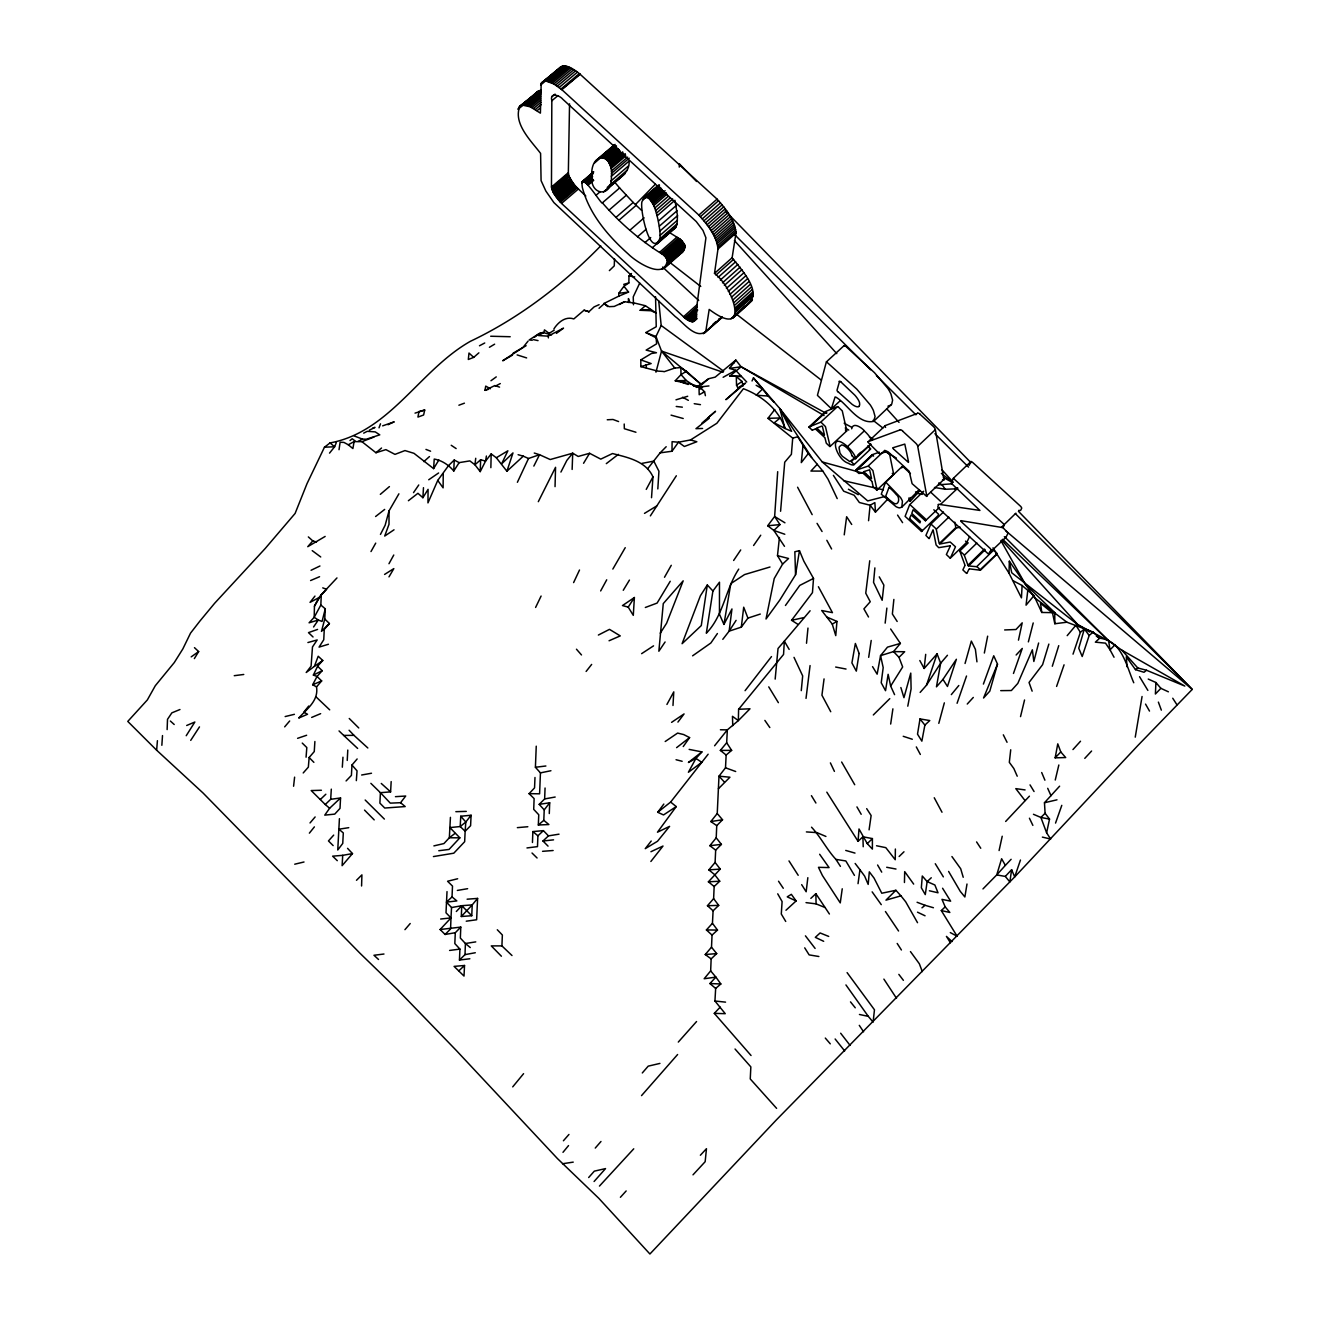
<?xml version="1.0" encoding="UTF-8"?>
<svg xmlns="http://www.w3.org/2000/svg" width="1320" height="1320" viewBox="0 0 1320 1320"><rect width="100%" height="100%" fill="white"/><g stroke="black" fill="none" stroke-linecap="round" stroke-linejoin="round"><path stroke-width="1.5" d="M398.904 493.812L389.004 510.955L389.004 524.288L384.714 536.052L394.02 529.798M663.465 371.448L657.64 371.085L640.827 366.63L640.827 359.898L651.453 353.496L656.469 352.737L646.14 350.113L656.65 343.81L655.941 336.534L645.892 332.574L656.238 326.733L655.545 296.736M872.404 838.579L872.388 849.106L867.273 843.629L859.006 828.976L858.049 841.302L862.9 836.797L872.404 838.579L867.273 843.629M551.463 187.06L551.826 100.749C549.4 91.707 559.762 95.419 562.716 99.165L696.217 221.512L702.982 230.439L705.919 237.798L695.26 317.74C695.36 325.479 686.053 319.688 683.529 316.75L561.528 203.412L553.608 193.116L551.463 187.06L568.342 172.689L569.547 103.834M919.693 490.842L910.173 501.303L910.206 497.508M443.239 473.715L443.108 487.856L437.745 480.414L448.585 465.547L454.228 460.02L459.145 462.627L469.854 460.894L474.936 464.788L480.233 471.619L485.579 461.092L491.172 453.915L496.32 457.743L506.913 471.223L523.281 456.175L528.511 458.486L539.534 454.707L550.209 459.541L572.715 453.189L578.193 456.456L589.578 453.288L600.765 459.129L612.496 453.552C627.528 457.38 645.843 461.026 652.971 476.85L651.519 497.706M519.915 106.227L540.177 90.42L519.915 106.227C512.754 123.271 530.97 140.745 540.589 153.384L541.084 180.625L545.869 191.07L553.889 202.587L675.345 316.651C682.688 321.717 695.524 339.768 705.787 331.485L709.186 309.408C750.469 340.362 734.266 288.139 714.499 273.405L732.121 257.747L735.966 233.096C734.877 219.78 725.654 208.708 717.073 199.122L580.123 74.266C575.107 70.158 563.129 60.769 558.789 69.877L548.212 78.721M647.592 468.831L660.115 452.859L671.995 451.242L672.094 441.672L678.463 442.216L690.525 439.939L716.859 423.274L743.424 388.707C761.558 395.637 778.8 409.249 784.987 428.472L791.654 431.343L779.823 408.573L753.456 377.866L752.037 380.968M895.372 849.024L895.24 859.732L885.819 847.654L876.529 845.757M322.74 587.862L326.584 589.314L318.763 597.729L314.44 606.177L314.209 617.298L309.078 622.809L318.301 620.02L322.047 621.456L325.298 608.817L320.826 605.038L321.304 594.643L336.963 577.929M645.397 305.712L640.167 310.283L650.958 310.745L656.221 313.054L645.397 305.712L634.937 303.154L624.558 301.736L614.212 306.438L609.081 306.669L604.032 303.435L618.849 296.125L618.75 293.32L623.931 286.259L628.848 282.942L628.996 275.946L631.488 273.521M677.259 254.677C681.813 254.364 686.103 249.332 684.552 244.81L667.326 259.99C666.402 258.027 665.065 256.262 663.399 254.859C640.513 240.834 619.987 223.129 602.382 202.834C602.283 206.349 578.919 167.046 582.384 187.654C589.347 214.22 608.256 236.132 628.32 254.067C636.537 262.317 665.214 280.846 667.309 259.974L684.552 244.81L679.932 239.052L669.57 232.617M490.858 467.659L491.172 453.915M679.272 167.112L679.355 163.812L696.581 181.483M904.447 882.502L904.695 871.629L913.671 884.103M810.101 610.764L784.344 641.157L783.552 654.456L738.606 709.285L738.342 720.605L727.337 729.878L714.598 745.767M611.391 176.269C614.212 153.153 589.693 149.969 591.756 177.787C590.749 195.575 612.447 198.115 611.391 176.269L629.112 161.056C629.953 174.124 617.149 178.827 609.378 186.12M555.043 486.635L555.555 467.313L538.312 501.683M1013.463 580.915L1022.109 585.486L1021.449 597.861L1009.008 573.16L1009.355 561.231L1034.83 597.91L1066.89 622.215L1093.141 632.082L1099.659 638.22C1122.149 640.629 1126.241 665.791 1133.764 682.754M361.581 885.984L361.911 874.88L356.483 880.291M480.233 471.619L480.629 459.756L485.579 461.092L486.404 456.027M614.51 258.786L614.262 265.881L609.361 270.616M167.129 729.597L167.508 719.334L171.864 712.849L179.965 709.516M572.137 469.441L572.715 453.189L566.841 460.416L560.917 472.065M457.66 878.757L447.562 881.249L452.496 886.083L452.034 896.907L446.507 902.137L446.011 912.813L450.994 917.911L450.565 928.983L445.071 934.461L440.121 929.511L450.994 917.911L451.539 907.549L446.507 902.137L447.018 891.594M460.795 927.102L455.301 932.712L454.822 943.569L459.921 949.096L459.459 960.036L465.003 954.624L465.415 943.503L460.35 938.058L460.795 927.102L440.121 929.511M536.25 746.179L535.409 767.266L540.441 772.876L539.599 793.815L529.089 793.65L534.551 787.891L534.98 777.48M529.089 793.65L534.121 798.6L533.709 809.358L538.758 814.754L538.329 825L543.807 820.331L544.219 809.886L539.187 804.358L544.648 798.93L545.061 788.007M532.455 842.49L532.867 831.583L543.394 830.643L548.46 835.873L559.02 834.174M543.394 830.643L537.916 835.808L537.487 846.631L526.977 847.935M549.285 813.549L549.697 802.774L539.187 804.358M511.995 955.531L501.913 945.895L502.359 935.005L497.293 929.758M720.192 1007.127L714.302 1013.364L725.241 1013.678L714.945 1001.005L715.654 988.449L720.852 983.977L715.885 977.114L704.17 978.747L710.655 970.893L711.15 958.881L716.694 953.601L711.513 947.199L712.041 935.088L717.503 930.072L712.453 923.291L713.097 910.8L718.707 905.388L713.625 898.639L714.153 886.495L719.73 881.216L714.598 874.566L708.84 869.897L715.093 862.471L715.671 850.13L721.413 844.387L716.215 837.837L716.743 825.643L722.535 819.769L717.238 813.533L718.987 776.177L725.505 767.811L726.148 755.04L731.643 750.37L726.677 742.747L727.337 729.878L720.406 729.762M339.025 449.707L340.114 442.233L343.959 442.414L348.282 444.774L354.09 441.606L361.927 441.672L375.969 452.743L385.902 449.625L394.977 454.377L404.959 450.565L413.968 453.321L433.603 468.616L434.231 459.063C441.903 460.383 448.866 465.069 453.766 471.026L454.228 460.02M461.307 916.509L472.213 904.893L461.769 905.701L461.307 916.509L471.752 915.717L472.213 904.893L477.592 898.409L467.115 899.201M477.592 898.409L476.635 919.759L466.24 921.195M1148.235 679.058L1155.924 682.522L1155.396 694.023L1160.874 688.331L1168.398 691.812M471.091 815.248L465.811 822.013L465.151 831.254L460.218 826.551L460.746 816.238L471.091 815.248L470.596 825.709L465.151 831.254L464.656 841.714L453.783 853.198L433.422 856.564M748.226 303.286C762.976 291.522 739.86 268.108 732.121 257.747M339.421 818.664L337.755 849.997L342.754 843.414L343.299 832.936L338.91 829.207L348.76 827.673M464.524 965.481L464.013 976.057L454.096 966.389L464.524 965.481L458.947 970.745M324.753 619.014L329.423 623.518L321.469 631.389L324.753 619.014L325.298 608.817M340.56 797.957L340.015 808.385L334.752 814.11L324.769 815.133L329.62 808.269L340.56 797.957L330.693 799.309L325.248 804.507L311.207 790.564L321.403 790.267M347.242 760.435L347.787 750.057M450.433 817.344L449.344 837.771L443.933 843.562L433.884 845.889M357.142 758.967L351.962 765.039L351.417 775.385L346.087 780.945M370.87 783.337L380.424 792.693L390.604 791.868L391.165 781.588M408.391 500.726L417.928 493.3L422.895 497.706L423.472 487.69M672.986 705.474L673.778 691.878L666.93 704.451M352.489 853.578L342.721 855.343L342.111 865.672L352.489 853.578L347.556 848.331M330.693 799.309L331.303 789.145M314.886 741.51L314.259 751.575L309.144 757.498L308.352 767.118L303.204 772.959M634.392 597.514L633.286 615.351L628.221 607.117L622.479 605.566L634.392 597.514L628.221 607.117M657.822 488.911L658.928 471.24L653.812 461.126L641.916 463.386M342.309 767.201L342.969 757.218M161.849 745.288L162.508 735.57M308.715 706.035L303.765 712.206L307.527 714.268L298.716 718.063C306.817 708.922 318.78 700.92 316.536 686.862L321.667 680.922L317.031 676.483L313.368 675.064L317.592 666.237L322.773 660.495L318.202 656.238L314.375 666.385L306.207 672.507L311.091 666.138L312.477 646.965L317.179 639.936L307.906 642.543M777.694 471.685L774.642 516.499L767.695 525.756L773.866 530.458L784.492 546.332M892.832 448.074L893.326 448.833M356.334 780.631L357.043 770.831L351.962 765.039M779.427 537.487L777.496 555.654L788.568 558.492L782.595 564.102L774.23 578.523L766.012 619.014L779.773 600.088L795.547 574.761L794.838 551.743L799.458 550.671L803.831 561.165L813.516 578.424L812.46 592.63L791.554 620.301L797.759 624.228M660.247 633.22L666.616 623.205L683.183 580.833L663.267 603.603L658.861 651.238L665.098 641.982M306.075 757.202L306.817 747.549L302.247 743.077M780.582 511.269L784.723 462.198L791.389 454.344L792.709 438.124L767.959 418.341L774.79 409.53M1018.397 511.269L1192.224 689.419L1137.856 745.536L1014.701 876.925L776.259 1120.02L649.918 1254L598.818 1198.329L557.469 1158.597L456.456 1050.621L397.138 989.274L359.832 953.089L203.016 792.973L156.635 750.206L157.426 740.685M827.046 617.116L836.962 621.423L835.758 635.63L832.26 624.096L821.7 610.516L832.441 612.645L818.4 586.723M874.88 567.897L873.543 582.367L882.156 600.286L883.855 585.106L879.252 576.856M801.273 690.64L802.676 675.922L794.013 657.36M806.504 643.253L807.972 628.072M803.055 444.988L801.289 462.611L808.252 453.568L797.726 436.755L792.709 438.124M868.56 520.69L870.111 505.23L874.863 502.623L875.457 512.127L887.782 499.108M659.62 239.151C662.31 236.181 653.631 184.288 642.461 200.838C638.566 203.775 649.506 258.935 659.62 239.151L677.061 223.888L677.49 215.688L674.933 200.293L657.212 215.721M893.871 599.428L892.37 613.998L897.171 621.472M919.809 660.528L924.149 668.464L925.699 654.357M293.584 786.241L294.608 777.15M869.748 560.785L865.755 593.191L870.243 601.738L863.907 608.883L868.51 617.001M1010.724 749.777L1009.322 762.349L1013.842 768.52L1017.225 776.209M885.159 623.139L886.875 608.091M1027.719 591.096L1026.053 605.17L1033.956 595.666L1022.109 585.486M806.025 698.395L810.067 665.577M741.312 627.132L743.704 607.2L747.928 618.106L741.312 627.132L729.135 631.158L722.799 639.342M807.84 877.684L806.157 891.759L801.669 884.647M475.728 458.287L474.936 464.788L480.629 459.756M775.17 679.107L778.024 648.516L784.344 641.157L789.162 649.407M824.059 678.909L821.931 695.211L830.742 711.727M844.239 534.847L846.631 516.731L851.714 524.469M584.051 310.2L588.934 311.734L584.051 310.2L573.804 318.945C565.521 316.008 558.063 322.344 553.889 328.944M858.033 883.674L859.947 869.731L855.145 863.461M560.736 66.825L541.183 83.358L540.408 113.14L530.343 106.821L522.538 105.154M842.242 888.789L840.262 902.897L822.393 875.457L818.466 867.322L829.059 867.586L819.654 854.271M714.499 273.405L717.981 249.001C716.711 235.702 707.454 224.697 698.857 215.094L561.808 89.628L553.905 83.985L546.661 81.279L564.927 66.049M869.088 829.851L871.134 815.545L866.679 808.648M851.664 428.802C853.066 421.591 861.663 427.73 864.402 430.782L847.555 446.556C827.392 429.297 835.808 459.492 848.232 463.204A13.299 4.67 46.8 0 0 851.779 464.838A12.589 4.422 46.8 0 0 853.924 464.788L870.573 449.081A12.556 4.521 46.8 0 1 869.236 449.279M1005.295 876.43L1011.615 869.698L1009.866 881.925L1005.295 876.43L996.732 874.912L982.971 888.921M890.67 724.053L892.897 708.84M707.305 584.974L701.283 625.581L682.093 643.698L700.392 595.782L707.305 584.974L712.915 590.997L706.315 633.22C723.657 615.45 725.356 589.297 738.738 569.118M868.692 657.327L871.216 640.464M795.547 574.761L799.458 550.671M920.007 718.921L917.516 734.135L921.855 741.147L924.874 725.092L929.758 720.555L920.007 718.921L924.874 725.092M966.999 884.02L964.87 896.973L960.25 891.346L948.601 871.431M354.09 441.606L352.902 448.569L348.282 444.774M712.915 590.997L719.482 582.186L719.466 614.279L723.938 624.409L730.802 583.638L744.546 574.58L769.989 567.006M548.773 335.379L549.136 333.366L554.185 330.198M488.582 389.284L484.952 390.373L485.727 386.116L490.413 388.74M1055.159 757.845L1057.765 743.853L1060.785 751.938L1065.686 757.548L1055.159 757.845L1060.785 751.938M1142.064 696.498L1135.249 737.154M907.78 706.183L911.097 688.891L910.767 673.101L903.952 697.669L900.867 687.538M984.341 653.037L987.657 636.158M1042.371 837.111L1050.621 839.041L1046.611 832.804L1049.532 819.093L1045.093 813.285L1044.466 802.741L1059.613 786.176M1018.462 640.134L1022.208 622.826L1015.987 629.508L1004.652 629.953M424.71 410.041L423.621 414.991L417.928 417.087L418.984 411.51L424.71 410.041L415.024 413.127M999.091 850.542L1002.226 836.236M1055.257 780.021L1058.838 764.989M1020.525 716.611L1024.551 699.98M672.622 228.822L675.048 228.31L677.061 223.888M1028.362 641.883L1033.214 622.941M1038.626 643.005L1033.841 661.485L1032.355 649.803L1017.819 683.397L1011.384 690.525L1000.708 690.64M655.957 372.19L661.534 351.087L655.941 336.534L661.188 325.512L658.73 300.96M389.004 510.955L385.143 525.261L380.457 534.418M938.8 723.36L944.345 702.851M965.052 663.481L971.339 641.091L975.397 649.341L976.948 661.848M839.438 381.695L837.144 389.763A2.508 0.924 47.3 0 0 837.787 391.776M997.507 664.141L989.785 691.152L983.548 698.016L997.507 664.141L993.729 655.776L983.4 684.073M1089.181 635.481L1084.363 628.963L1078.753 648.202L1082.202 656.518L1089.181 635.481L1093.141 632.082M1048.855 644.094L1042.602 664.653L1029.039 682.489L1032.141 691.168M1052.304 666.254L1058.739 645.661M506.913 471.223L512.985 452.909L501.6 463.897L507.87 450.796L496.32 457.743M920.139 692.406L926.491 685.212L937.084 653.862L940.665 663.168L936.457 686.845L942.975 679.387L956.389 659.274L947.463 686.466L942.975 679.387M1073.028 654.159L1080.387 632.346L1084.363 628.963M1020.459 860.029L1014.701 876.925L1011.615 869.698M537.504 91.525L532.57 97.185M1056.594 686.433L1064.068 664.818M957.082 703.279L966.52 676.021M1013.463 673.464L1022.274 648.417L1016.136 655M1055.538 823.086L1061.791 805.348M919.413 489.605L901.841 507.111L899.695 507.87A12.969 4.571 46.2 0 1 896.016 506.649L881.298 494.191L885.522 482.279M379.022 427.829L380.507 423.803M888.97 487.443L885.703 496.27L867.718 500.923L822.261 461.951L779.823 408.573L784.987 428.472L774.23 422.812L780.153 417.962L767.959 418.341M901.774 467.858L902.335 466.356L885.605 482.196M600.748 245.866C563.095 284.427 518.991 318.252 470.415 341.302C419.892 369.864 390.027 431.871 330.033 442.926L324.472 447.199L306.999 483.681L295.102 513.447L265.221 548.476L214.632 603.273L200.029 620.911L190.542 633.121L182.837 648.928L174.273 662.574L155.298 685.723L147.345 699.93L127.776 721.413L156.635 750.206M336.402 442.398L334.62 446.77L329.522 453.123M909.595 518.397L911.147 514.915L919.974 522.902L920.386 521.466L911.79 513.381L913.11 509.767L925.403 520.789L939.428 507.391M722.221 317.229L703.972 333.382L722.221 317.229L718.888 318.962M843.991 345.856L845.608 346.153L874.5 372.702L887.849 388.393A25.492 9.62 47.1 0 1 890.983 394.07L892.617 400.141L891.709 404.184L873.559 421.393C858.214 424.561 847.423 404.019 836.154 397.303L835.098 396.957L831.369 408.721L817.427 395.356L826.353 361.927L844.189 345.526M639.721 283.09L633.237 296.885L633.485 304.772M933.817 509.784L938.553 514.206L938.141 515.526L921.508 531.514L922.003 530.426M938.487 504.966L937.761 506.946L938.784 508.464L988.317 553.955L1006.038 537.223L1008.117 532.983L1003.299 528.049M930.781 524.205L925.914 535.441L928.884 538.51M929.23 538.543L932.959 530.013M955.168 489.505L955.581 488.565M969.127 465.366L969.589 464.327M969.82 463.815L970.959 461.488L972.295 462.099L1020.888 506.583L1021.762 508.084L1020.789 510.081A4.488 1.732 45.2 0 1 1020.195 510.51L1019.947 510.493A18.034 6.946 45.3 0 1 1018.826 510.345M926.706 496.452L912.103 483.664L909.183 471.289L888.278 451.952L887.139 451.358L880.341 453.75M943.849 480.018L942.496 479.82M950.334 545.968L946.374 554.532L950.268 558.212M437.745 480.414L427.96 502.887L428.076 489.34L422.895 497.706M517.39 482.295L528.511 458.486M573.606 582.598L579.513 570.009M909.678 504.619L905.107 516.351L921.574 531.448M925.534 520.723L925.683 519.156L909.843 504.553L923.72 491.205M535.606 607.447L541.101 596.046M969.606 536.53L966.933 542.091L950.301 558.195L955.482 546.81L950.218 542.025L939.708 544.054L956.323 528.016L960.201 527.191M964.936 565.554L962.874 569.91L966.553 573.408M533.841 466.092L539.534 454.707L534.254 453.04M966.883 573.358L968.995 569.151M186.219 735.718L194.849 722.023L186.681 725.488M723.938 624.409L731.957 608.949L729.135 631.158L736.098 620.351M316.536 686.862L312.659 684.766L317.031 676.483L322.212 670.692L317.592 666.237M646.239 489.39L652.971 476.85M320.826 605.038L314.209 617.298L318.301 620.02L313.566 626.967M600.649 590.947L606.721 579.81M388.971 563.722L393.772 555.027M370.986 551.562L375.721 543.13M664.505 577.269L671.269 565.307M676.335 475.778L650.364 515.889M612.843 569.068L625.235 547.668M388.987 576.873L393.838 568.606L384.582 574.431M314.44 606.177L321.304 594.643M583.555 463.287L589.578 453.288M670.23 581.279L657.096 603.075L645.332 607.481M623.255 590.288L629.442 580.09M190.724 740.371L199.485 726.891M433.603 468.616L438.851 460.036M194.353 658.597L198.66 651.585L194.469 647.658M894.58 694.65L890.653 686.07L902.666 666.946L899.002 657.36L893.524 651.601L880.555 655.644L877.14 674.173L872.553 666.633M453.766 471.026L459.145 462.627M926.491 685.212L940.665 663.168L947.463 655.264M733.606 363.462L735.817 360.079L741.147 366.795L824.059 415.552M733.639 560.472L740.718 549.945M612.332 147.79L613.882 145.497M413.523 492.64L418.753 484.984M717.404 633.534L710.853 643.005L692.604 655.826M753.588 545.506L760.732 535.211M683.232 746.559L689.601 737.599L683.727 734.58L677.622 733.078L665.197 741.51M671.995 451.242L678.463 442.216L684.37 446.49L696.844 441.738L690.525 439.939M988.96 553.905L991.006 549.928L990.396 548.641L961.439 521.862A2.689 0.973 45.6 0 1 960.877 521.301M785.449 605.484L799.755 585.42L813.516 578.424M657.707 812.279L670.642 802.065L676.236 806.586L663.531 814.935L657.707 812.279L663.828 804.061M677.935 722.089L684.073 713.922L671.583 722.353M746.724 381.991L735.702 370.326L729.514 368.412L735.817 360.079L715.209 377.124L708.691 378.708L696.366 387.354L708.972 385.935M745.074 690.69L771.49 656.584M400.57 802.708L405.19 806.569L384.747 808.038L379.896 803.137L380.424 792.693L390.291 803.137L400.57 802.708L405.685 796.026L395.439 796.669M544.219 809.886L549.697 802.774M650.859 861.481L663.003 846.037L650.941 851.714M314.952 596.095L310.035 602.382L318.763 597.729M873.559 421.393L875.077 416.542L873.394 410.503A25.558 9.405 47.1 0 0 870.21 404.844L856.795 389.12L826.468 361.796M708.147 754.215L670.642 802.065M651.222 841.038L645.249 848.661L657.509 841.269L669.587 826.369L657.459 832.21L676.236 806.586M586.113 671.451L591.657 664.422M512.721 1086.871L523.578 1073.671M309.375 833.151L314.391 826.881M716.743 825.643L710.837 821.535L717.238 813.533M528.082 341.104L522.918 347.539L502.689 360.772L512.473 355.129M715.671 850.13L709.863 845.691L716.215 837.837M908.441 462.412L893.64 449.13M951.324 694.617L958.815 685.509M641.536 1095.616L677.606 1054.515M726.148 755.04L720.357 750.42L726.677 742.747M562.98 1152.327L568.54 1145.578M890.637 628.996L900.372 643.401L893.524 651.601L904.662 651.733L899.002 657.36M1067.187 635.646L1075.899 625.251L1080.387 632.346M594.082 1181.515L605.534 1168.596L594.313 1171.153L588.67 1177.522M310.018 822.954L315.134 816.948M284.674 726.858L289.674 720.984M714.153 886.495L708.394 881.809L720.258 869.088L715.093 862.471M711.15 958.881L705.243 954.541L711.513 947.199M404.943 929.659L410.207 923.522M316.503 541.976L312.79 540.886L307.758 546.694L325.149 536.432M924.149 668.464L937.084 653.862M642.295 1072.962L648.219 1066.147L659.934 1063.409M595.254 1148.07L600.98 1141.486M713.097 910.8L707.454 905.718L713.625 898.639M563.409 1140.777L568.953 1134.457M678.298 1042.074L696.564 1021.531M329.423 623.518L324.258 629.376L323.763 639.721L319.06 647.113L328.433 644.259M901.841 507.111L902.418 501.22A12.325 4.356 46.2 0 0 900.487 497.491L885.885 482.311M635.547 204.468L655.248 184.321M333.696 835.114L328.465 840.939L333.151 845.592M718.377 788.783L729.927 777.216L718.987 776.177L724.416 782.083M712.041 935.088L706.414 929.94L712.453 923.291M599.445 1186.086L633.748 1148.812M1072.962 749.562L1080.519 741.23M1005.378 865.375L996.732 874.912L1001.616 858.743L1005.378 865.375L1011.12 859.303M701.893 751.905L695.953 758.422L688.396 772.266L701.794 762.316L695.953 758.422L688.413 762.481L701.893 751.905L689.139 749.397M620.4 1197.289L626.159 1190.953M967.246 704.038L973.302 697.438M1005.659 821.452L1029.418 796.158M700.375 1155.247L706.464 1148.68L705.16 1161.699L693 1174.833M715.654 988.449L709.929 983.548L715.885 977.114L710.655 970.893M1084.776 758.373L1091.591 751.03M808.252 453.568L817.228 464.293L810.926 471.058L822.805 471.091L828.003 479.127L837.21 498.597M873.312 714.962L889.779 698.659M705.408 395.686L704.583 391.842C697.174 383.212 685.361 383.493 675.23 380.787L681.021 374.616L686.416 371.283L701.58 384.763L708.691 378.708M460.746 816.238L465.811 822.013L460.218 826.551L449.889 827.574L459.855 837.837L449.047 849.436L438.784 850.724M456.324 911.493L461.769 905.701L471.752 915.717M660.115 452.859L666.188 446.721M1115.218 644.606L1110.037 649.836L1114.03 657.244M1045.093 813.285L1040.902 817.459L1033.445 814.291M900.933 895.851L895.9 890.291L885.967 900.141L900.933 895.851L905.685 901.791L917.532 922.697M729.828 376.101L741.163 376.447L729.828 376.101L741.147 366.795L826.089 413.292M977.163 566.874L980.232 569.695L997.178 553.575M899.134 856.515L903.986 851.779M858.858 406.362L859.435 405.537A17.292 6.353 47.2 0 0 859.666 404.662L859.567 402.93A9.652 3.564 47.2 0 0 857.851 399.118A13.316 4.901 47.2 0 0 854.832 395.175L841.285 382.305M968.17 565.802L964.309 555.258L976.866 543.048M960.894 520.658L1001.335 527.373L1015.905 513.183M967.874 565.307L984.505 549.054M985.182 549.731L968.55 565.95L976.668 566.692L993.382 550.374L990.825 550.176M968.22 542.833L959.838 550.968L964.029 554.713M948.832 517.11L936.259 529.221L939.213 543.609L955.828 527.571L954.772 522.159M784.938 522.803L774.642 516.499L779.955 524.601L773.866 530.458L784.806 534.254M938.107 504.553A10.923 3.96 45.8 0 1 940.434 504.471L957.775 488.153M930.847 524.122L943.42 512.028M320.413 799.441L325.842 794.227M926.788 496.155A4.24 1.534 46 0 0 926.739 495.808L943.849 479.473L935.352 429.66A3.696 1.419 46.4 0 0 933.157 426.278L920.221 414.447M940.649 504.587L979.935 510.444L951.291 483.252L953.238 478.434L970.959 461.488M950.301 932.58L957.149 936.276L941.308 910.569L945.186 906.856L941.985 899.365L950.631 901.164L942.579 888.245M926.755 495.808L917.714 446.341L935.352 429.66M884.878 450.285L868.065 466.125L855.822 470.25L872.339 454.69L873.576 456.109M855.822 470.25L872.454 454.608L879.4 452.183M862.224 472.494L858.957 473.534L855.938 470.811L872.652 455.252M588.934 311.734L594.099 306.9L599.098 304.673M855.211 457.561L849.832 461.571L842.424 456.34A7.309 2.558 46.8 0 1 839.899 452.776L839.074 447.843A35.607 12.523 46.6 0 1 839.454 446.638L841.533 444.956A8.646 3.036 46.8 0 1 842.539 445.087A7.293 2.574 46.8 0 1 845.345 446.606L846.433 447.496A10.626 3.729 46.8 0 1 847.473 448.42A7.739 2.722 46.8 0 1 851.779 455.416L851.796 455.532M858 454.938L860.772 452.331M851.202 461.521L870.524 444.23M855.558 458.617L870.936 444.163M548.047 846.12L542.965 841.005L548.46 835.873M796.108 900.949L787.231 896.857L791.34 894.333L796.108 900.949L785.961 910.255M810.843 898.375L815.859 893.689L829.405 914.001M931.26 877.767L927.151 881.595L925.287 894.597L921.343 887.782L922.284 876.001L927.151 881.595L934.874 884.994L938.008 892.782L929.379 890.769M808.995 426.987L825.775 411.444L837.523 406.576L820.66 422.218L809.111 426.888M812.229 430.155L809.242 427.465L825.99 412.104L826.914 412.962M831.748 408.589L840.328 400.636M423.835 461.62L429.462 456.571M735.636 309.292L753.01 293.7M735.751 310.629L753.11 295.053M735.702 311.965L753.043 296.389M731.016 318.747L745.355 305.861M735.124 315.15L752.433 299.607M732.254 318.367L749.463 302.89M733.194 317.873L751.971 300.745M730.026 294.36L747.533 278.701M731.511 297.198L749.001 281.556M732.798 300.019L750.271 284.377M733.887 302.692L751.327 287.067M712.833 324.406L715.869 321.684M703.147 333.729L719.829 318.763M734.728 305.233L752.153 289.625M735.322 307.626L752.73 292.017M683.529 316.75L697.174 304.59M722.469 282.826L740.041 267.168M684.799 317.873L696.927 307.065M685.146 318.153L697.273 307.346M686.268 318.995L696.878 309.524M724.366 285.4L741.939 269.726M687.093 319.555L697.719 310.084M687.918 320.067L697.026 311.949M688.693 320.496L696.284 313.731M689.436 320.859L697.026 314.094M726.412 288.387L743.968 272.728M690.145 321.156L696.217 315.744M690.838 321.403L696.91 315.975M691.465 321.585L696.036 317.51M692.059 321.684L696.63 317.608M692.62 321.7L695.656 318.995M693.115 321.667L696.613 318.846M693.973 321.387L697.01 318.664M728.31 291.406L745.849 275.748M715.985 275.022L733.606 259.363M718.096 277.398L735.685 261.739M720.308 280.071L737.896 264.412M739.827 387.288L725.885 399.679L745.536 383.097L737.847 387.899L736.527 385.225L736.312 376.662L742.054 381.48L743.061 386.017M918.505 491.205L916.344 491.997A12.936 4.67 46.2 0 1 915.535 491.914M599.049 308.302L604.18 303.748M717.981 249.001L735.966 233.096M713.394 234.679L731.511 218.708M714.384 236.593L732.485 220.621M715.259 238.474L733.342 222.502M716.017 240.257L734.085 224.285M716.644 241.972L734.695 226.017M717.172 243.672L735.207 227.716M717.684 245.57L735.702 229.647M717.981 247.483L735.966 231.561M665.759 257.4L683.034 242.22M705.557 222.799L723.739 206.827M666.072 257.829L683.331 242.649M666.402 258.291L683.661 243.127M666.649 258.72L683.909 243.54M666.913 259.165L684.172 244.002M667.128 259.594L684.387 244.414M707.058 224.763L725.241 208.774M667.491 260.403L684.733 245.239M667.54 260.568L684.783 245.404M667.672 261.178L684.915 246.015M667.706 261.624L684.932 246.46M667.689 262.086L684.915 246.939M708.461 226.693L726.627 210.705M667.54 263.092L684.75 247.946M667.194 264.231L684.387 249.1M661.848 269.346L678.909 254.331M663.3 268.785L683.678 250.602M664.554 267.993L682.77 251.873M709.813 228.69L727.98 212.701M711.084 230.67L729.234 214.698M712.288 232.683L730.422 216.711M473.698 357.373L468.996 353.05L468.319 359.486L473.698 357.373L478.88 352.836M526.119 345.708L513.134 353.166M698.857 215.094L717.073 199.122M659.62 252.285L676.896 237.138M700.375 216.678L718.575 200.706M661.089 253.143L678.364 237.996M662.046 253.77L679.321 238.607M662.36 253.984L679.635 238.821M702.273 218.856L720.472 202.884M662.656 254.215L679.932 239.052M663.399 254.859L680.674 239.696M664.076 255.47L681.351 240.306M664.323 255.7L681.582 240.52M703.939 220.82L722.139 204.831M664.554 255.931L681.829 240.768M664.736 256.129L682.011 240.95M664.917 256.327L682.176 241.148M665.395 256.921L682.671 241.758M659.422 226.132L677.044 210.755M644.985 242.583L650.727 237.567M659.934 231.033L677.49 215.688M660 235.438L677.506 220.126M662.343 237.6L672.441 228.756M659.257 240.702L676.665 225.456M655.677 244.084L673.002 228.921M656.04 244.117L673.365 228.954M652.327 247.714L676.17 226.776M657.063 243.936L675.642 227.65M655.562 210.623L670.362 197.736M656.436 213.147L672.705 198.99M637.494 236.808L646.107 229.3M658.515 220.984L676.187 205.573M707.784 418.027L715.555 411.262L701.927 423.093M648.45 198.082L660.528 187.902M648.78 198.38L660.677 188.05M649.159 198.759L661.056 188.446M649.506 199.171L661.403 188.843M649.869 199.6L661.765 189.271M650.232 200.062L662.129 189.733M650.974 201.118L662.871 190.789M651.337 201.696L663.234 191.367M651.717 202.323L665.098 190.707M652.096 202.966L663.976 192.637M652.839 204.352L666.22 192.737M653.565 205.821L666.93 194.205M654.605 208.164L667.953 196.564M629.772 230.307L644.111 217.833M615.978 217.371L633.188 202.471L641.553 210.342M643.979 197.654L658.004 185.526M643.401 198.478L658.73 185.229M645.727 196.779L659.125 185.196M618.915 220.258L636.141 205.343M642.889 199.518L659.505 185.212M646.75 196.977L658.647 186.648M646.932 197.043L658.845 186.731M647.163 197.158L659.059 186.829M647.344 197.257L659.257 186.929M647.576 197.389L659.67 187.192M648.104 197.769L660 187.44M602.382 202.834L619.624 187.968L633.188 202.471M609.015 210.16L626.257 195.261M610.813 181.104L628.468 165.94M595.963 195.327L600.286 191.614M607.216 187.423L626.885 170.429M603.52 191.977L620.928 176.995M604.89 191.268L624.954 173.728M606.82 159.819L618.75 149.606M559.02 200.805L575.784 186.466L585.816 196.036M581.971 181.813L593.703 171.765L581.922 182.061M607.216 160.264L619.146 150.067M582.78 181.517L593.175 172.904M607.414 160.512L619.344 150.298M559.762 201.646L576.543 187.308M583.341 181.599L593.456 172.953M607.58 160.726L619.509 150.529M581.889 183.084L592.333 174.306M607.992 161.287L619.905 151.09M560.323 202.257L577.087 187.902M584.017 181.88L592.68 174.454M584.347 182.061L591.558 175.874M608.207 161.618L620.119 151.404M584.727 182.292L591.954 176.121M584.991 182.49L592.218 176.319M608.817 162.64L620.746 152.427M561.528 203.412L578.292 189.073M585.437 182.853L592.647 176.665M585.915 183.265L591.69 178.315M609.262 163.465L622.66 151.998M609.461 163.911L622.875 152.444M586.74 184.008L592.515 179.075M587.037 184.305L592.812 179.355M587.334 184.602L593.109 179.652M610.038 165.363L623.419 153.879M587.944 185.311L593.719 180.362M610.368 166.386L625.235 153.648M610.665 167.492L625.531 154.754M610.929 168.646L625.779 155.908M611.325 171.121L627.643 157.13M611.457 173.431L629.227 158.185M551.661 188.463L568.507 174.108L568.342 172.689M551.859 189.189L568.507 174.108M552.139 189.931L568.706 174.817M552.437 190.707L568.969 175.576M552.783 191.499L569.266 176.352M553.179 192.307L569.992 177.952L569.596 177.144M553.608 193.116L570.405 178.777L569.992 177.952M554.07 193.957L570.867 179.602L570.405 178.777M554.582 194.799L571.379 180.46L570.867 179.602M597.828 158.977L614.146 145.051M555.11 195.64L571.906 181.302L571.379 180.46M596.129 160.66L615.087 144.424M599.676 157.921L614.542 145.216M594.627 162.921L614.014 146.19M555.687 196.515L572.484 182.16L571.906 181.302M601.606 157.493L615.005 146.042M602.101 157.493L615.499 146.042M556.297 197.356L573.078 183.018L572.484 182.16M602.58 157.542L615.994 146.075M603.091 157.624L616.506 146.173M603.57 157.756L615.483 147.56M556.924 198.231L573.705 183.892L573.078 183.018M604.082 157.938L615.994 147.741M604.543 158.136L616.457 147.939M604.774 158.251L616.688 148.054M557.601 199.089L574.381 184.75L573.705 183.892M605.253 158.548L617.183 148.335M605.467 158.68L617.397 148.483M558.294 199.947L575.058 185.608L574.381 184.75M605.946 159.043L617.875 148.83M606.193 159.225L618.123 149.028M606.375 159.39L618.304 149.193M380.325 494.356L389.433 486.585M551.545 187.968L568.392 173.613M375.969 452.743L381.529 448.024M1005.922 537.356L1004.322 536.712M552.057 96.657L555.077 94.116M561.016 88.968L579.332 73.606M561.643 89.479L579.958 74.118M537.075 110.665L540.029 108.19M561.808 89.628L580.123 74.266M551.826 100.749L557.848 95.7M547.932 81.51L566.197 66.247M519.255 106.87L538.296 91.014M549.302 81.889L567.583 66.61M518.694 107.646L539.187 90.651M518.248 108.553L535.788 93.885M517.968 109.395L526.746 102.069M523.628 105.088L541.266 90.337M550.754 82.434L569.035 67.155M524.783 105.154L540.986 91.624M552.304 83.127L570.587 67.831M526.053 105.352L540.788 93.043M527.389 105.699L540.655 94.594M553.905 83.985L572.203 68.673M528.841 106.194L540.639 96.327M555.605 85.008L573.919 69.679M530.343 106.821L540.672 98.159M531.91 107.563L540.771 100.155M557.337 86.147L575.635 70.818M533.56 108.471L540.952 102.284M559.135 87.483L577.451 72.121M535.309 109.511L541.216 104.56M541.183 83.358L561.627 66.396M541.81 82.599L562.617 66.115M540.655 85.025L545.193 81.246M544.401 81.328L563.706 66M350.014 440.55L352.192 438.768L355.195 441.045M921.97 907.83L925.072 905.305L933.422 907.731M1009.355 561.231L1011.73 572.781L1077.961 624.789L1108.602 640.778L1121.818 650.149L1184.832 686.07L1146.535 670.263L1144.011 672.276L1135.48 669.653L1126.29 656.783L1127.049 666.798M709.318 418.209L695.953 428.686L702.57 428.456M375.589 516.516L384.681 509.421M676.599 747.648L689.601 737.599M606.309 463.633L618.37 454.344M454.987 833.432L449.344 837.771L459.855 837.837M534.303 337.359L539.385 333.548M556.38 333.382L563.524 328.135L548.047 336.154L538.494 335.544L543.642 332.673L551.545 334.917M490.957 380.737L496.254 376.893M1135.48 669.653L1137.791 667.969L1146.535 670.263M891.016 405.058L887.931 406.18M191.202 656.865L198.66 651.585M314.375 666.385L322.773 660.495M428.719 479.77L438.603 472.972M736.527 385.225L742.054 381.48M699.831 389.103L702.52 387.337L693.528 385.951M641.619 653.664L653.548 645.843M549.136 333.366L544.451 329.868L544.054 332.046L538.939 333.679L529.188 339.966L532.273 340.263M644.49 513.381L656.783 505.906M489.423 347.275L494.637 344.173M832.26 624.096L836.962 621.423M723.129 377.289L735.702 370.326M358.132 441.408L362.406 439.098L366.316 439.213L379.764 434.841L375.243 431.887L367.24 431.31L363.676 433.141M479.473 345.774L484.737 342.986M495.346 386.149L500.28 383.575M619.195 304.524L624.558 301.736M598.372 635.052L609.493 629.36L620.251 635.893L609.064 640.761M696.366 387.354L699.847 385.621M361.927 441.672L373.857 437.102M313.368 675.064L322.212 670.692M369.352 430.171L375.012 427.383L372.867 427.977M484.952 390.373L494.835 385.555L499.554 387.123M311.058 570.273L319.935 565.999M387.981 424.743L394.218 421.822L382.651 425.848M623.931 286.259L628.551 292.066L618.849 296.125M312.659 684.766L321.667 680.922M310.579 580.536L319.572 576.708M311.668 717.42L320.644 713.658M812.377 430.171L815.314 428.967M664.026 371.745L674.784 368.065L680.856 367.554L686.416 371.283M675.988 399.828L687.703 396.264M816.915 427.96L821.947 426.063M917.631 413.325L885.357 425.552L868.23 441.639L899.993 429.924M458.882 405.224L464.425 403.177M317.575 629.426L308.484 632.626L313.038 636.982M640.827 366.63L651.156 363.561L640.827 359.898M297.594 738.326L306.636 735.256M893.161 447.678L904.794 444.097L908.539 461.868M747.928 618.106L760.287 614.064M863.94 471.587L869.269 469.92M900.372 643.401L887.469 647.146L880.555 655.644L883.195 667.606L881.216 682.77L885.538 690.69L888.129 674.305L890.653 686.07M623.733 284.344L628.848 282.942M703.131 392.238L704.583 391.842L699.204 394.729L698.989 387.156M953.37 478.335L1003.332 523.66L1004.223 525.162L1003.282 527.125A4.505 1.683 45.2 0 1 1002.689 527.554M285.153 716.562L294.409 714.318M294.723 864.204L304.012 861.993M1044.466 802.741L1056.99 799.821M791.554 620.301L803.896 617.595M538.939 333.679L543.642 332.673M895.9 890.291L881.776 893.227L874.054 878.097L869.319 871.86L868.18 884.416L864.649 876.133L859.947 869.731M950.12 545.803L938.718 547.668L936.111 544.979L933.191 530.227M540.441 772.876L550.935 770.731M465.003 954.624L475.299 952.743M544.648 798.93L555.176 797.033M451.539 907.549L461.769 905.701M361.647 775.005L371.498 773.239M445.071 934.461L455.301 932.712M457.347 890.439L467.627 888.69M1066.89 622.215L1054.828 623.749L1054.763 612.678L1041.777 612.463L1033.956 595.666M475.761 941.886L465.415 943.503L470.266 947.562M562.534 1163.745L573.226 1162.128M710.837 821.535L722.535 819.769M729.514 368.412L741.147 366.795M449.592 950.449L459.921 949.096M618.75 293.32L628.551 292.066M234.25 675.691L243.754 674.47M952.364 483.78L938.52 484.819M383.971 954.014L373.972 955.268L378.526 959.475M459.459 960.036L469.854 958.765M535.409 767.266L545.886 765.996M446.507 902.137L456.835 900.916L452.034 896.907M709.863 845.691L721.413 844.387M542.965 841.005L553.542 839.85M440.665 919.017L450.994 917.911M767.695 525.756L779.955 524.601M517.357 827.64L527.835 826.732M342.721 855.343L332.64 856.168L337.293 860.689M705.243 954.541L716.694 953.601M640.167 310.283L650.446 309.507M542.553 851.317L553.13 850.509M708.84 869.897L720.258 869.088M607.249 419.776L612.975 419.479L618.585 421.558M966.817 542.157L965.514 541.117M708.394 881.809L719.73 881.216M738.606 709.285L749.991 708.79L738.342 720.605L732.468 716.314L732.748 725.654M538.329 825L548.872 824.538L543.807 820.331M324.472 447.199L334.62 446.77L330.033 442.926M934.445 487.459L945.268 489.274L957.033 488.796M1002.573 527.538L1002.441 527.538A18.101 6.798 45.4 0 1 1001.335 527.373M455.845 811.684L466.273 811.387M707.454 905.718L718.707 905.388M675.23 380.787L686.317 380.507L694.683 386.215M510.196 336.732L490.693 336.237M339.042 730.933L343.695 735.421L353.974 735.356L367.834 747.978M720.357 750.42L731.643 750.37M501.913 945.895L491.287 945.895L501.402 956.224M706.414 929.94L717.503 930.072M709.929 983.548L720.852 983.977M545.473 81.229L546.678 81.296M806.388 831.913L816.932 832.623L825.924 836.451M774.015 402.253L768.174 396.049L756.261 395.224L762.498 389.02L753.456 377.866M714.945 1001.005L725.554 1002.144M995.775 553.756L997.178 553.905L980.447 570.24L969.474 568.87M676.219 406.461L682.357 407.171M806.025 902.632L816.09 903.87L824.818 907.434M1025.079 789.921L1015.806 788.634L1024.996 800.547M694.221 403.689L700.458 404.646M811.536 827.194C820.71 836.995 826.699 849.403 835.923 859.386L845.823 860.953L854.436 875.391M671.071 415.14L683.215 418.506M818.862 956.505L809.143 954.888L804.721 947.859M628.996 275.946L634.722 276.92M1049.532 819.093L1040.902 817.459L1046.611 832.804M886.693 867.273L895.999 869.038M835.659 667.045L846.037 669.042M362.406 439.098L354.139 435.93M533.313 339.62L538.048 340.609M859.435 1014.47L868.296 1016.367L873.097 1022.109L874.467 1009.784L847.093 972.609M916.954 493.251L922.284 494.422M941.308 910.569L949.839 912.466L945.186 906.856M843.513 480.661L883.459 489.868M676.054 759.726L682.159 761.277M822.261 461.951L865.59 473.863M845.74 850.426L854.997 853.083M518.116 454.69L523.281 456.175M635.943 432.251L624.343 428.703L624.212 424.017M526.63 357.918L517.126 354.915M903.226 736.296L912.301 739.249M688.198 384.483L681.136 382.074L686.317 380.507L681.021 374.616L680.856 367.554M674.784 368.065L661.534 351.087L723.112 372.306M725.505 767.811L735.685 771.507M917.086 902.269L925.072 905.305M425.964 449.41L430.584 451.209M828.712 936.424L820.099 932.959L815.314 937.349L823.68 941.308M645.892 332.574L656.518 337.986M893.458 474.457L892.27 473.401M876.876 490.198L873.147 486.701L872.008 481.585M917.516 912.186L925.056 915.783M682.522 397.254L688.363 400.339M846.582 431.095L845.394 430.056M844.156 423.175L851.383 427.135M869.451 437.035L873.064 438.999M943.553 477.592L952.578 482.526M829.933 446.638L826.303 443.223L824.983 437.976M848.413 489.225L858.264 494.686M756.145 385.291L762.498 389.02L768.174 396.049M845.229 428.01L848.76 430.072M885.803 451.869L896.379 458.089M938.718 482.988L942.249 485.067L945.268 489.274M320.727 556.974L312.213 550.638M815.512 429.016L824.637 437.464M1089.643 632.016L1077.961 624.789L1001.649 540.094M1096.326 636.158L1099.659 638.22L1095.369 642.163L1105.5 643.137L1110.037 649.836L1108.602 640.778L1005.708 537.851M862.439 472.56L871.662 481.09M889.201 487.361L891.363 489.357A19.717 6.93 46.3 0 1 896.247 494.521C900.768 497.558 898.59 507.441 892.716 502.425A20.097 7.111 46.3 0 1 887.122 497.788M451.226 445.285L456.142 448.585M837.969 406.659L842.275 410.899L846.78 430.881L830.131 446.424L825.429 426.558L821.155 422.35M868.527 466.24L872.883 470.531L877.057 489.984L893.673 474.26L889.697 454.657L885.918 450.862M902.698 466.389L910.437 473.566M661.188 325.512L723.657 371.217M993.861 550.522L996.963 553.344M867.9 445.846L870.622 448.849M669.867 262.449L700.755 286.457M736.527 314.242L821.073 379.929M873.097 420.354L882.849 427.944M941.374 473.418L952.759 482.262M343.695 735.421L357.637 748.44M931.161 524.238L936.028 528.759M390.604 791.868L381.265 783.453M532.867 831.583L537.916 835.808M661.534 351.087L701.58 384.763M1005.955 530.953L1192.224 689.419L1015.327 513.612M325.248 804.507L329.62 808.269M824.159 434.957L816.964 428.274M871.249 478.648L864.006 471.916M604.032 303.435L607.629 306.553M852.093 455.961L855.162 458.667M308.335 536.91L312.79 540.886M170.362 721.034L174.207 724.498M902.566 431.062L915.502 442.959A3.712 1.386 46.4 0 1 917.763 446.374M952.05 941.572L946.423 936.391L950.433 942.793M838.052 391.726L851.977 404.233A11.402 4.191 47.2 0 0 858.974 406.494M930.88 492.36L940.533 501.27M315.859 696.712L329.703 709.846M662.59 267.069L698.709 300.498M887.106 497.821L885.951 496.749M384.367 819.077L365.178 800.019M349.239 718.476L358.76 727.963M1002.655 539.286L1108.602 640.778M1054.763 612.678L1025.26 584.116L1000.874 540.557M532.026 853.017L537.075 857.983M734.63 234.647L870.589 369.781M876.447 375.589L915.915 414.81M934.923 433.702L968.55 467.115M364.534 810.101L374.203 819.885M725.323 210.936L970.992 462.693M309.144 757.498L313.879 762.349M349.107 730.24L353.974 735.356M714.302 1013.364L751.047 1055.505M851.565 461.835L853.924 464.508M734.415 240.57L836.797 353.644M886.595 408.639L899.052 422.4M941.935 469.771L953.007 481.998M735.042 1049.02L750.849 1066.89L750.255 1078.951L776.606 1108.354M1121.818 650.149L1137.791 667.969M576.461 649.209L581.493 654.951M885.588 427.416L884.994 426.03A3.613 1.337 46.7 0 1 885.143 425.683M825.297 1038.064L830.28 1043.84M1155.924 682.522L1160.874 688.331M614.526 181.978L619.624 187.968M575.058 185.608L575.784 186.466M840.659 1033.23L850.064 1045.357M817.228 464.293L822.805 471.091M844.668 1050.951L835.131 1038.988M910.453 951.588L919.347 963.765L922.3 971.586M850.493 1001.88L855.261 1007.803M875.457 512.127L870.111 505.23L859.386 502.524L854.122 495.231L843.694 491.188L833.382 475.348M815.116 948.436L805.431 935.847M898.837 974.374L903.391 980.331M858.049 841.302L826.815 792.165M868.296 1016.367L845.939 984.934M951.918 856.548L960.712 868.774L963.22 877.272M896.511 998.299L883.889 979.11M872.141 891.858L881.265 904.645M788.997 860.92L798.188 875.292M764.874 720.406L769.824 727.551M885.439 911.526L898.557 930.996M768.751 686.862L778.371 702.669M922.003 530.244L909.628 518.611M778.536 881.232L783.271 888.278M1009.008 573.16L992.986 547.833M897.567 515.097L902.583 522.654M859.287 1025.343L863.577 1031.794M976.585 841.929L980.76 848.249M779.823 408.573L811.668 457.396M897.188 943.453L901.411 949.987M835.923 859.386L840.428 866.365M1172.737 698.247L1176.945 704.781M943.355 876.876L935.269 863.726M1139.556 676.682L1147.872 690.409M817.047 523.363L822.063 531.514M811.42 795.663L815.909 803.022M1030.029 784.888L1034.055 791.521M777.496 555.654L782.595 564.102M854.716 784.723L841.648 762.036M785.73 921.442L781.291 914.018L782.1 901.56L777.727 893.822M942.001 812.229L934.246 797.759M877.602 865.012L881.727 872.141M856.944 806.899L861.184 814.291M1145.545 704.105L1149.505 711.084M812.163 514.635L797.593 487.228M826.832 540.309L831.6 548.971M916.311 746.922L920.337 754.446M1003.316 734.827L1007.044 742.285M1029.435 818.218L1032.867 825.38M830.395 762.894L834.421 771.375M1047.7 788.32L1051.017 795.712M908.77 498.069L910.173 501.303M1041.695 772.53L1044.912 780.186M629.772 302.099L628.435 298.567L628.485 302.495M1158.382 702.108L1161.336 710.143M959.855 551.232L964.903 564.927M822.409 426.459L824.439 434.907M869.748 470.316L871.547 478.599M1054.828 623.749L1052.535 613.041L1040.523 603.273L1041.777 612.463M548.047 336.154L548.41 337.887M646.041 364.815L646.387 368.049M862.9 836.797L863.214 846.747M815.859 893.689L816.09 903.87M864.369 431.029A12.259 4.422 46.8 0 1 871.711 440.319M847.522 446.787A12.293 4.323 46.8 0 1 855.805 458.799M880.391 453.799A2.64 0.957 46.6 0 1 878.41 452.71L867.851 442.101A3.613 1.303 46.7 0 1 868.016 441.755M917.516 413.193A3.861 1.485 46.6 0 1 920.238 414.233M943.833 479.473A4.224 1.567 46 0 1 943.882 479.82M899.877 429.792A3.877 1.452 46.6 0 1 902.583 430.864M955.201 488.153A10.89 4.059 45.7 0 1 957.561 488.037M839.124 381.397A2.558 0.94 47.4 0 1 841.318 382.206M859.122 653.499L856.317 671.121L851.911 662.92L855.376 643.467L859.122 653.499"/></g></svg>
